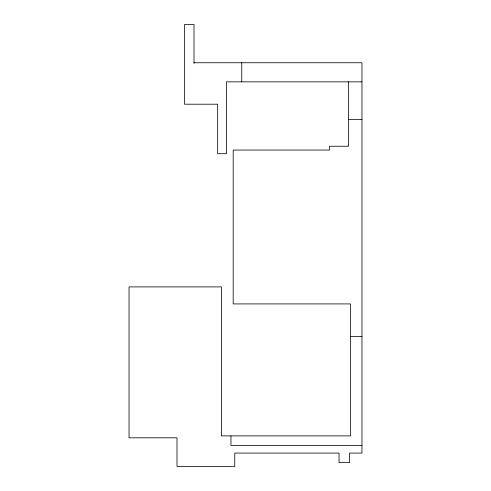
<?xml version="1.0" encoding="UTF-8"?>
<svg xmlns="http://www.w3.org/2000/svg" width="491" height="491" viewBox="0 0 491 491"><rect width="100%" height="100%" fill="white"/><g stroke="black" fill="none" stroke-linecap="round" stroke-linejoin="round"><path stroke-width="0.74" d="M194.006 62.75L361.965 62.75L361.965 453.076L349.549 453.076L349.549 462.632L339.048 462.632L339.048 453.076L234.772 453.076L234.772 466.45L176.993 466.45L176.993 437.8L129.035 437.8L129.035 286.897L221.398 286.897L221.398 435.885L350.506 435.885L350.506 303.917L233.188 303.917L233.188 150.05L329.498 150.05L329.498 146.232L348.598 146.232L348.598 81.856M361.965 81.856L226.48 81.856L226.48 153.708L217.673 153.708L217.673 104.202L184.456 104.202L184.456 24.55L194.006 24.55L194.006 63.413M348.598 119.491L361.965 119.491M350.506 336.39L361.965 336.39M361.965 445.441L230.954 445.441L230.954 435.885M241.762 62.75L241.762 81.856"/></g></svg>
